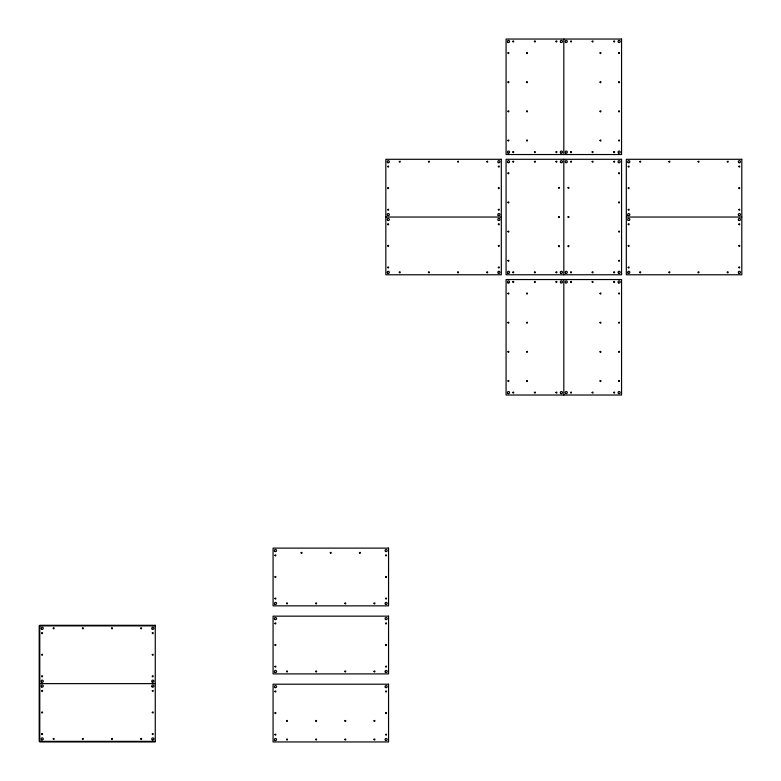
<?xml version="1.0" encoding="UTF-8"?>
<svg xmlns="http://www.w3.org/2000/svg" width="781" height="781" viewBox="0 0 781 781"><rect width="100%" height="100%" fill="white"/><g stroke="black" fill="none" stroke-linecap="round" stroke-linejoin="round"><path stroke-width="1.17" d="M385.834 217.04L501.314 217.04M626.323 217.04L741.804 217.04M155.263 625.884L39.196 625.884L39.196 741.364L155.263 741.364M39.782 683.629L155.263 683.629M563.823 39.05L563.823 154.531M563.823 159.295L563.823 274.775M563.823 279.539L563.823 395.02M41.647 633.03C42.359 635.256 43.375 631.448 41.647 633.03M41.647 654.605C42.359 656.831 43.375 653.033 41.647 654.605M41.647 676.18C42.359 678.416 43.375 674.608 41.647 676.18M41.647 690.765C42.32 693.001 43.433 689.193 41.647 690.765M41.647 712.35C42.32 714.576 43.433 710.769 41.647 712.35M53.215 628.168C53.928 630.394 54.943 626.596 53.215 628.168M41.647 733.925C42.359 736.151 43.375 732.353 41.647 733.925M53.215 738.787C53.928 741.013 54.943 737.215 53.215 738.787M82.376 628.168C83.089 630.394 84.104 626.596 82.376 628.168M82.376 738.787C83.089 741.013 84.104 737.215 82.376 738.787M111.537 628.168C112.249 630.394 113.274 626.596 111.537 628.168M111.537 738.787C112.249 741.013 113.274 737.215 111.537 738.787M140.697 628.168C141.41 630.394 142.435 626.596 140.697 628.168M152.266 633.03C152.978 635.256 154.003 631.448 152.266 633.03M140.697 738.787C141.41 741.013 142.435 737.215 140.697 738.787M152.266 654.605C152.978 656.831 154.003 653.033 152.266 654.605M152.266 676.18C152.978 678.416 154.003 674.608 152.266 676.18M152.266 690.765C152.978 692.991 154.003 689.193 152.266 690.765M152.266 712.35C152.978 714.576 154.003 710.778 152.266 712.35M152.266 733.925C152.978 736.151 154.003 732.353 152.266 733.925M274.941 555.262C275.654 557.488 276.669 553.69 274.941 555.262M274.941 576.837C275.654 579.063 276.669 575.265 274.941 576.837M274.941 598.422C275.654 600.648 276.669 596.85 274.941 598.422M274.941 623.306C275.654 625.532 276.669 621.735 274.941 623.306M274.941 644.881C275.654 647.107 276.669 643.31 274.941 644.881M274.941 666.466C275.654 668.692 276.669 664.895 274.941 666.466M274.941 691.351C275.654 693.577 276.669 689.779 274.941 691.351M286.51 603.283C287.223 605.509 288.238 601.712 286.51 603.283M274.941 712.926C275.654 715.152 276.669 711.354 274.941 712.926M274.941 734.511C275.654 736.737 276.669 732.939 274.941 734.511M301.085 552.733C301.808 554.959 302.823 551.161 301.085 552.733M286.51 671.328C287.223 673.554 288.238 669.756 286.51 671.328M286.51 720.804C287.223 723.03 288.238 719.233 286.51 720.804M286.51 739.373C287.223 741.599 288.238 737.801 286.51 739.373M315.67 603.283C316.383 605.509 317.398 601.712 315.67 603.283M330.256 552.733C330.968 554.959 331.984 551.161 330.256 552.733M315.67 671.328C316.383 673.554 317.398 669.756 315.67 671.328M387.698 166.431C388.411 168.657 389.436 164.859 387.698 166.431M315.67 720.804C316.383 723.03 317.398 719.233 315.67 720.804M387.698 188.016C388.411 190.242 389.436 186.444 387.698 188.016M315.67 739.373C316.383 741.599 317.398 737.801 315.67 739.373M387.698 209.591C388.411 211.817 389.436 208.019 387.698 209.591M387.698 224.176C388.411 226.402 389.436 222.605 387.698 224.176M387.698 245.751C388.411 247.977 389.436 244.18 387.698 245.751M399.267 161.569C399.979 163.805 401.004 159.998 399.267 161.569M387.698 267.336C388.411 269.562 389.436 265.765 387.698 267.336M344.831 603.283C345.544 605.509 346.569 601.712 344.831 603.283M359.416 552.733C360.129 554.959 361.144 551.161 359.416 552.733M344.831 671.328C345.544 673.554 346.569 669.756 344.831 671.328M399.267 272.198C399.979 274.424 401.004 270.626 399.267 272.198M344.831 720.804C345.544 723.03 346.569 719.233 344.831 720.804M344.831 739.373C345.544 741.599 346.569 737.801 344.831 739.373M428.427 161.569C429.14 163.805 430.165 159.998 428.427 161.569M373.992 603.283C374.704 605.509 375.729 601.712 373.992 603.283M385.56 555.262C386.273 557.488 387.298 553.69 385.56 555.262M385.56 576.837C386.273 579.063 387.298 575.265 385.56 576.837M373.992 671.328C374.704 673.554 375.729 669.756 373.992 671.328M428.427 272.198C429.14 274.424 430.165 270.626 428.427 272.198M385.56 598.422C386.273 600.648 387.298 596.85 385.56 598.422M385.56 623.306C386.273 625.532 387.298 621.735 385.56 623.306M373.992 720.804C374.704 723.03 375.729 719.233 373.992 720.804M385.56 644.881C386.273 647.107 387.298 643.31 385.56 644.881M373.992 739.373C374.704 741.599 375.729 737.801 373.992 739.373M385.56 666.466C386.273 668.692 387.298 664.895 385.56 666.466M385.56 691.351C386.273 693.577 387.298 689.779 385.56 691.351M457.588 161.569C458.31 163.805 459.326 159.998 457.588 161.569M385.56 712.926C386.273 715.152 387.298 711.354 385.56 712.926M385.56 734.511C386.273 736.737 387.298 732.939 385.56 734.511M457.588 272.198C458.31 274.424 459.326 270.626 457.588 272.198M486.758 161.569C487.471 163.805 488.486 159.998 486.758 161.569M507.943 52.893C508.656 55.129 509.681 51.321 507.943 52.893M512.805 41.325C513.517 43.56 514.542 39.753 512.805 41.325M507.943 82.064C508.656 84.289 509.681 80.482 507.943 82.064M498.317 166.431C499.039 168.657 500.055 164.859 498.317 166.431M486.758 272.198C487.471 274.424 488.486 270.626 486.758 272.198M507.943 111.224C508.656 113.45 509.681 109.652 507.943 111.224M498.317 188.016C499.039 190.242 500.055 186.444 498.317 188.016M498.317 209.591C499.039 211.817 500.055 208.019 498.317 209.591M507.943 140.385C508.656 142.611 509.681 138.813 507.943 140.385M498.317 224.176C499.039 226.402 500.055 222.605 498.317 224.176M498.317 245.751C499.039 247.977 500.055 244.18 498.317 245.751M507.943 173.138C508.656 175.364 509.681 171.566 507.943 173.138M512.805 151.953C513.517 154.179 514.542 150.382 512.805 151.953M498.317 267.336C499.039 269.562 500.055 265.765 498.317 267.336M526.511 52.893C527.224 55.129 528.239 51.321 526.511 52.893M512.805 161.569C513.517 163.805 514.542 159.998 512.805 161.569M507.943 202.299C508.656 204.534 509.681 200.727 507.943 202.299M526.511 82.064C527.224 84.289 528.239 80.482 526.511 82.064M507.943 231.469C508.656 233.695 509.681 229.897 507.943 231.469M534.389 41.325C535.102 43.56 536.117 39.753 534.389 41.325M526.511 111.224C527.224 113.45 528.239 109.652 526.511 111.224M507.943 260.629C508.656 262.855 509.681 259.058 507.943 260.629M526.511 140.385C527.224 142.611 528.239 138.813 526.511 140.385M507.943 293.383C508.656 295.608 509.681 291.811 507.943 293.383M512.805 272.198C513.517 274.424 514.542 270.626 512.805 272.198M512.805 281.814C513.517 284.05 514.542 280.242 512.805 281.814M507.943 322.543C508.656 324.779 509.681 320.971 507.943 322.543M507.943 351.714C508.656 353.939 509.681 350.142 507.943 351.714M534.389 151.953C535.102 154.179 536.117 150.382 534.389 151.953M534.389 161.569C535.102 163.805 536.117 159.998 534.389 161.569M507.943 380.874C508.656 383.1 509.681 379.302 507.943 380.874M555.965 41.325C556.677 43.56 557.693 39.753 555.965 41.325M512.805 392.443C513.517 394.669 514.542 390.871 512.805 392.443M526.511 293.383C527.224 295.608 528.239 291.811 526.511 293.383M526.511 322.543C527.224 324.779 528.239 320.971 526.511 322.543M534.389 272.198C535.102 274.424 536.117 270.626 534.389 272.198M534.389 281.814C535.102 284.05 536.117 280.242 534.389 281.814M526.511 351.714C527.224 353.939 528.239 350.142 526.511 351.714M555.965 151.953C556.677 154.179 557.693 150.382 555.965 151.953M570.55 41.325C571.262 43.56 572.278 39.753 570.55 41.325M526.511 380.874C527.224 383.1 528.239 379.302 526.511 380.874M555.965 161.569C556.677 163.805 557.693 159.998 555.965 161.569M558.493 187.723C559.206 189.949 560.221 186.151 558.493 187.723M534.389 392.443C535.102 394.669 536.117 390.871 534.389 392.443M558.493 216.884C559.206 219.11 560.221 215.312 558.493 216.884M570.55 151.953C571.262 154.179 572.278 150.382 570.55 151.953M558.493 246.044C559.206 248.27 560.221 244.473 558.493 246.044M555.965 272.198C556.677 274.424 557.693 270.626 555.965 272.198M570.55 161.569C571.262 163.805 572.278 159.998 570.55 161.569M568.021 187.723C568.734 189.949 569.749 186.151 568.021 187.723M555.965 281.814C556.677 284.05 557.693 280.242 555.965 281.814M568.021 216.884C568.734 219.11 569.749 215.312 568.021 216.884M592.125 41.325C592.838 43.56 593.863 39.753 592.125 41.325M568.021 246.044C568.734 248.27 569.749 244.473 568.021 246.044M570.55 272.198C571.262 274.424 572.278 270.626 570.55 272.198M600.003 52.893C600.716 55.129 601.731 51.321 600.003 52.893M555.965 392.443C556.677 394.669 557.693 390.871 555.965 392.443M570.55 281.814C571.262 284.05 572.278 280.242 570.55 281.814M600.003 82.064C600.716 84.289 601.731 80.482 600.003 82.064M592.125 151.953C592.838 154.179 593.863 150.382 592.125 151.953M592.125 161.569C592.838 163.805 593.863 159.998 592.125 161.569M600.003 111.224C600.716 113.45 601.731 109.652 600.003 111.224M600.003 140.385C600.716 142.611 601.731 138.813 600.003 140.385M613.71 41.325C614.422 43.56 615.438 39.753 613.71 41.325M570.55 392.443C571.262 394.669 572.278 390.871 570.55 392.443M618.562 52.893C619.284 55.129 620.299 51.321 618.562 52.893M592.125 272.198C592.838 274.424 593.863 270.626 592.125 272.198M592.125 281.814C592.838 284.05 593.863 280.242 592.125 281.814M618.562 82.064C619.284 84.289 620.299 80.482 618.562 82.064M618.562 111.224C619.284 113.45 620.299 109.652 618.562 111.224M613.71 151.953C614.422 154.179 615.438 150.382 613.71 151.953M613.71 161.569C614.422 163.805 615.438 159.998 613.71 161.569M618.562 140.385C619.284 142.611 620.299 138.813 618.562 140.385M600.003 293.383C600.716 295.608 601.731 291.811 600.003 293.383M618.562 173.138C619.284 175.364 620.299 171.566 618.562 173.138M600.003 322.543C600.716 324.779 601.731 320.971 600.003 322.543M592.125 392.443C592.838 394.669 593.863 390.871 592.125 392.443M618.562 202.299C619.284 204.534 620.299 200.727 618.562 202.299M600.003 351.714C600.716 353.939 601.731 350.142 600.003 351.714M618.562 231.469C619.284 233.695 620.299 229.897 618.562 231.469M613.71 272.198C614.422 274.424 615.438 270.626 613.71 272.198M600.003 380.874C600.716 383.1 601.731 379.302 600.003 380.874M628.188 166.431C628.9 168.657 629.925 164.859 628.188 166.431M613.71 281.814C614.422 284.05 615.438 280.242 613.71 281.814M618.562 260.629C619.284 262.855 620.299 259.058 618.562 260.629M628.188 188.016C628.9 190.242 629.925 186.444 628.188 188.016M628.188 209.591C628.9 211.817 629.925 208.019 628.188 209.591M618.562 293.383C619.284 295.608 620.299 291.811 618.562 293.383M628.188 224.176C628.9 226.402 629.925 222.605 628.188 224.176M628.188 245.751C628.9 247.977 629.925 244.18 628.188 245.751M618.562 322.543C619.284 324.779 620.299 320.971 618.562 322.543M639.756 161.569C640.469 163.805 641.494 159.998 639.756 161.569M628.188 267.336C628.9 269.562 629.925 265.765 628.188 267.336M618.562 351.714C619.284 353.939 620.299 350.142 618.562 351.714M613.71 392.443C614.422 394.669 615.438 390.871 613.71 392.443M618.562 380.874C619.284 383.1 620.299 379.302 618.562 380.874M639.756 272.198C640.469 274.424 641.494 270.626 639.756 272.198M668.917 161.569C669.629 163.805 670.654 159.998 668.917 161.569M668.917 272.198C669.629 274.424 670.654 270.626 668.917 272.198M698.077 161.569C698.8 163.805 699.815 159.998 698.077 161.569M698.077 272.198C698.8 274.424 699.815 270.626 698.077 272.198M727.248 161.569C727.96 163.805 728.976 159.998 727.248 161.569M738.806 166.431C739.529 168.657 740.544 164.859 738.806 166.431M727.248 272.198C727.96 274.424 728.976 270.626 727.248 272.198M738.806 188.016C739.529 190.242 740.544 186.444 738.806 188.016M738.806 209.591C739.529 211.817 740.544 208.019 738.806 209.591M738.806 224.176C739.529 226.402 740.544 222.605 738.806 224.176M738.806 245.751C739.529 247.977 740.544 244.18 738.806 245.751M738.806 267.336C739.529 269.562 740.544 265.765 738.806 267.336M621.559 39.05L506.078 39.05L506.078 154.531L621.559 154.531L621.559 39.05M501.314 159.295L385.834 159.295L385.834 274.775L501.314 274.775L501.314 159.295M621.559 159.295L506.078 159.295L506.078 274.775L621.559 274.775L621.559 159.295M741.804 159.295L626.323 159.295L626.323 274.775L741.804 274.775L741.804 159.295M621.559 279.539L506.078 279.539L506.078 395.02L621.559 395.02L621.559 279.539M388.557 548.116L273.077 548.116L273.077 605.861L388.557 605.861L388.557 548.116M388.557 616.16L273.077 616.16L273.077 673.905L388.557 673.905L388.557 616.16M155.263 625.298L39.782 625.298L39.782 741.95L155.263 741.95L155.263 625.298M388.557 684.205L273.077 684.205L273.077 741.95L388.557 741.95L388.557 684.205M507.757 162.477A1.074 1.074 0 0 0 509.544 161.999A1.074 1.074 0 0 0 508.236 160.691A1.074 1.074 0 0 0 507.757 162.477M560.631 162.477A1.074 1.074 0 0 0 562.418 161.999A1.074 1.074 0 0 0 561.109 160.691A1.074 1.074 0 0 0 560.631 162.477M507.757 273.106A1.074 1.074 0 0 0 509.544 272.618A1.074 1.074 0 0 0 508.236 271.31A1.074 1.074 0 0 0 507.757 273.106M560.631 273.106A1.074 1.074 0 0 0 562.418 272.618A1.074 1.074 0 0 0 561.109 271.31A1.074 1.074 0 0 0 560.631 273.106M618.376 162.477A1.074 1.074 0 0 0 620.163 161.999A1.074 1.074 0 0 0 618.855 160.691A1.074 1.074 0 0 0 618.376 162.477M565.493 162.477A1.074 1.074 0 0 0 567.279 161.999A1.074 1.074 0 0 0 565.971 160.691A1.074 1.074 0 0 0 565.493 162.477M618.591 273.272A1.074 1.074 0 0 0 620.202 272.344A1.074 1.074 0 0 0 618.591 271.417A1.074 1.074 0 0 0 618.591 273.272M565.493 273.106A1.074 1.074 0 0 0 567.279 272.618A1.074 1.074 0 0 0 565.971 271.31A1.074 1.074 0 0 0 565.493 273.106M738.836 162.653A1.074 1.074 0 0 0 740.447 161.726A1.074 1.074 0 0 0 738.836 160.798A1.074 1.074 0 0 0 738.836 162.653M738.836 215.527A1.074 1.074 0 0 0 740.447 214.609A1.074 1.074 0 0 0 738.836 213.682A1.074 1.074 0 0 0 738.836 215.527M628.217 162.653A1.074 1.074 0 0 0 629.818 161.726A1.074 1.074 0 0 0 628.217 160.798A1.074 1.074 0 0 0 628.217 162.653M627.992 215.361A1.074 1.074 0 0 0 629.789 214.882A1.074 1.074 0 0 0 628.48 213.574A1.074 1.074 0 0 0 627.992 215.361M738.621 273.106A1.074 1.074 0 0 0 740.408 272.618A1.074 1.074 0 0 0 739.099 271.31A1.074 1.074 0 0 0 738.621 273.106M738.836 220.388A1.074 1.074 0 0 0 740.447 219.461A1.074 1.074 0 0 0 738.836 218.543A1.074 1.074 0 0 0 738.836 220.388M627.992 273.106A1.074 1.074 0 0 0 629.789 272.618A1.074 1.074 0 0 0 628.48 271.31A1.074 1.074 0 0 0 627.992 273.106M628.217 220.388A1.074 1.074 0 0 0 629.818 219.461A1.074 1.074 0 0 0 628.217 218.543A1.074 1.074 0 0 0 628.217 220.388M387.727 162.653A1.074 1.074 0 0 0 389.338 161.726A1.074 1.074 0 0 0 387.727 160.798A1.074 1.074 0 0 0 387.727 162.653M387.727 215.527A1.074 1.074 0 0 0 389.338 214.609A1.074 1.074 0 0 0 387.727 213.682A1.074 1.074 0 0 0 387.727 215.527M498.346 162.653A1.074 1.074 0 0 0 499.957 161.726A1.074 1.074 0 0 0 498.346 160.798A1.074 1.074 0 0 0 498.346 162.653M498.132 215.361A1.074 1.074 0 0 0 499.918 214.882A1.074 1.074 0 0 0 498.61 213.574A1.074 1.074 0 0 0 498.132 215.361M387.727 273.272A1.074 1.074 0 0 0 389.338 272.344A1.074 1.074 0 0 0 387.727 271.417A1.074 1.074 0 0 0 387.727 273.272M387.727 220.388A1.074 1.074 0 0 0 389.338 219.461A1.074 1.074 0 0 0 387.727 218.543A1.074 1.074 0 0 0 387.727 220.388M498.346 273.272A1.074 1.074 0 0 0 499.957 272.344A1.074 1.074 0 0 0 498.346 271.417A1.074 1.074 0 0 0 498.346 273.272M498.346 220.388A1.074 1.074 0 0 0 499.957 219.461A1.074 1.074 0 0 0 498.346 218.543A1.074 1.074 0 0 0 498.346 220.388M507.972 42.408A1.074 1.074 0 0 0 509.573 41.481A1.074 1.074 0 0 0 507.972 40.553A1.074 1.074 0 0 0 507.972 42.408M507.972 153.027A1.074 1.074 0 0 0 509.573 152.1A1.074 1.074 0 0 0 507.972 151.172A1.074 1.074 0 0 0 507.972 153.027M560.856 42.408A1.074 1.074 0 0 0 562.457 41.481A1.074 1.074 0 0 0 560.856 40.553A1.074 1.074 0 0 0 560.856 42.408M560.856 153.027A1.074 1.074 0 0 0 562.457 152.1A1.074 1.074 0 0 0 560.856 151.172A1.074 1.074 0 0 0 560.856 153.027M618.591 42.408A1.074 1.074 0 0 0 620.202 41.481A1.074 1.074 0 0 0 618.591 40.553A1.074 1.074 0 0 0 618.591 42.408M618.591 153.027A1.074 1.074 0 0 0 620.202 152.1A1.074 1.074 0 0 0 618.591 151.172A1.074 1.074 0 0 0 618.591 153.027M565.717 42.408A1.074 1.074 0 0 0 567.318 41.481A1.074 1.074 0 0 0 565.717 40.553A1.074 1.074 0 0 0 565.717 42.408M565.717 153.027A1.074 1.074 0 0 0 567.318 152.1A1.074 1.074 0 0 0 565.717 151.172A1.074 1.074 0 0 0 565.717 153.027M507.972 393.517A1.074 1.074 0 0 0 509.573 392.589A1.074 1.074 0 0 0 507.972 391.662A1.074 1.074 0 0 0 507.972 393.517M507.972 282.898A1.074 1.074 0 0 0 509.573 281.97A1.074 1.074 0 0 0 507.972 281.043A1.074 1.074 0 0 0 507.972 282.898M560.856 393.517A1.074 1.074 0 0 0 562.457 392.589A1.074 1.074 0 0 0 560.856 391.662A1.074 1.074 0 0 0 560.856 393.517M560.631 282.722A1.074 1.074 0 0 0 562.418 282.244A1.074 1.074 0 0 0 561.109 280.935A1.074 1.074 0 0 0 560.631 282.722M618.591 393.517A1.074 1.074 0 0 0 620.202 392.589A1.074 1.074 0 0 0 618.591 391.662A1.074 1.074 0 0 0 618.591 393.517M618.591 282.898A1.074 1.074 0 0 0 620.202 281.97A1.074 1.074 0 0 0 618.591 281.043A1.074 1.074 0 0 0 618.591 282.898M565.717 393.517A1.074 1.074 0 0 0 567.318 392.589A1.074 1.074 0 0 0 565.717 391.662A1.074 1.074 0 0 0 565.717 393.517M565.493 282.722A1.074 1.074 0 0 0 567.279 282.244A1.074 1.074 0 0 0 565.971 280.935A1.074 1.074 0 0 0 565.493 282.722M152.295 629.242A1.074 1.074 0 0 0 153.896 628.314A1.074 1.074 0 0 0 152.295 627.387A1.074 1.074 0 0 0 152.295 629.242M152.295 682.125A1.074 1.074 0 0 0 153.896 681.198A1.074 1.074 0 0 0 152.295 680.271A1.074 1.074 0 0 0 152.295 682.125M41.676 629.242A1.074 1.074 0 0 0 43.277 628.314A1.074 1.074 0 0 0 41.676 627.387A1.074 1.074 0 0 0 41.676 629.242M41.676 682.125A1.074 1.074 0 0 0 43.277 681.198A1.074 1.074 0 0 0 41.676 680.271A1.074 1.074 0 0 0 41.676 682.125M152.295 739.861A1.074 1.074 0 0 0 153.896 738.933A1.074 1.074 0 0 0 152.295 738.006A1.074 1.074 0 0 0 152.295 739.861M152.07 686.811A1.074 1.074 0 0 0 153.867 686.333A1.074 1.074 0 0 0 152.549 685.025A1.074 1.074 0 0 0 152.07 686.811M41.676 739.861A1.074 1.074 0 0 0 43.277 738.933A1.074 1.074 0 0 0 41.676 738.006A1.074 1.074 0 0 0 41.676 739.861M41.676 686.987A1.074 1.074 0 0 0 43.277 686.06A1.074 1.074 0 0 0 41.676 685.132A1.074 1.074 0 0 0 41.676 686.987M274.971 604.357A1.074 1.074 0 0 0 276.572 603.43A1.074 1.074 0 0 0 274.971 602.502A1.074 1.074 0 0 0 274.971 604.357M274.971 551.474A1.074 1.074 0 0 0 276.572 550.546A1.074 1.074 0 0 0 274.971 549.629A1.074 1.074 0 0 0 274.971 551.474M385.589 604.357A1.074 1.074 0 0 0 387.191 603.43A1.074 1.074 0 0 0 385.589 602.502A1.074 1.074 0 0 0 385.589 604.357M385.589 551.474A1.074 1.074 0 0 0 387.191 550.546A1.074 1.074 0 0 0 385.589 549.629A1.074 1.074 0 0 0 385.589 551.474M385.365 672.236A1.074 1.074 0 0 0 387.161 671.748A1.074 1.074 0 0 0 385.853 670.44A1.074 1.074 0 0 0 385.365 672.236M385.589 619.518A1.074 1.074 0 0 0 387.191 618.591A1.074 1.074 0 0 0 385.589 617.673A1.074 1.074 0 0 0 385.589 619.518M274.971 672.402A1.074 1.074 0 0 0 276.572 671.475A1.074 1.074 0 0 0 274.971 670.547A1.074 1.074 0 0 0 274.971 672.402M274.971 619.518A1.074 1.074 0 0 0 276.572 618.591A1.074 1.074 0 0 0 274.971 617.673A1.074 1.074 0 0 0 274.971 619.518M385.589 740.447A1.074 1.074 0 0 0 387.191 739.519A1.074 1.074 0 0 0 385.589 738.592A1.074 1.074 0 0 0 385.589 740.447M274.971 740.447A1.074 1.074 0 0 0 276.572 739.519A1.074 1.074 0 0 0 274.971 738.592A1.074 1.074 0 0 0 274.971 740.447M385.365 687.397A1.074 1.074 0 0 0 387.161 686.919A1.074 1.074 0 0 0 385.853 685.611A1.074 1.074 0 0 0 385.365 687.397M274.971 687.563A1.074 1.074 0 0 0 276.572 686.636A1.074 1.074 0 0 0 274.971 685.718A1.074 1.074 0 0 0 274.971 687.563"/></g></svg>
